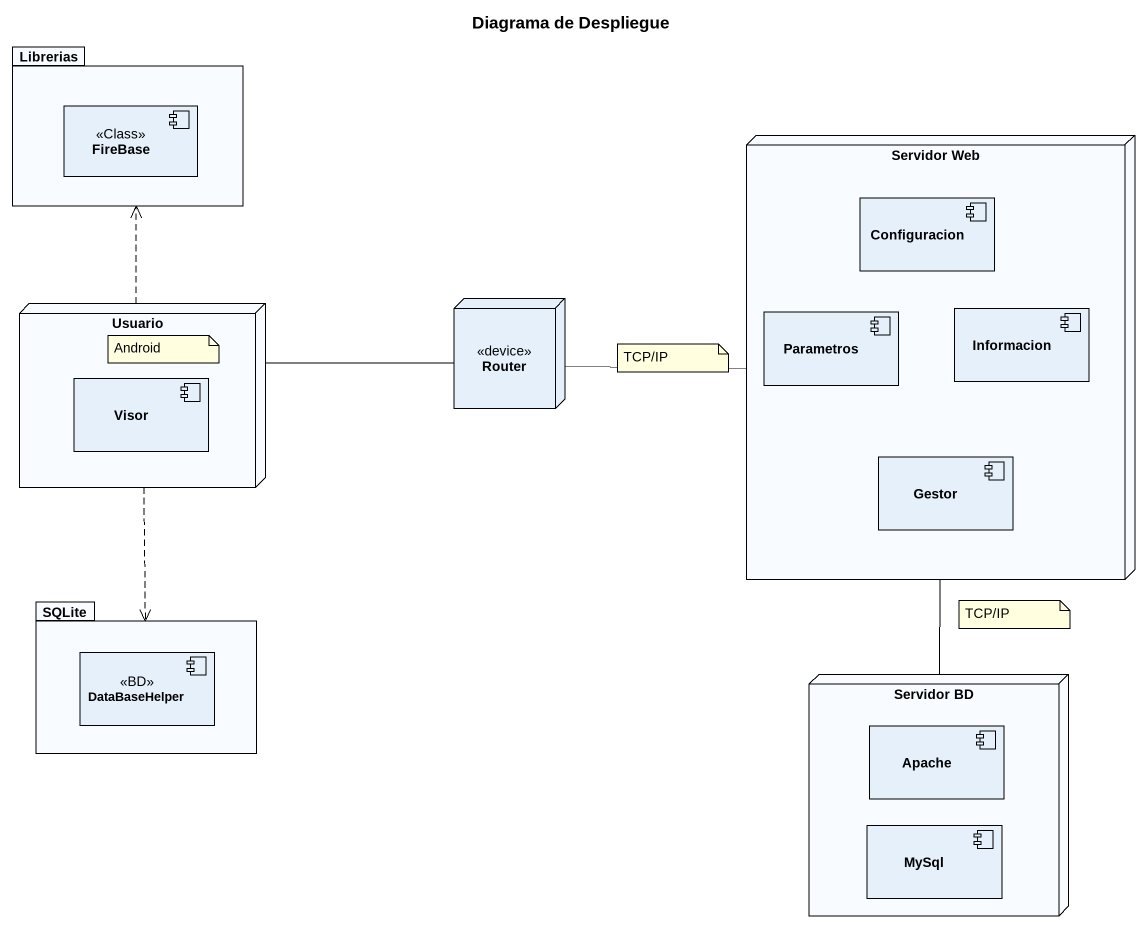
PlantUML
@startuml
title Diagrama de Despliegue
package Librerias {
  component FireBase <<Class>>
}
node "Servidor Web" as Servidor_Web {
  component Configuracion
  component Parametros
  component Informacion
  component Gestor
}
node Usuario {
  component Visor
}
node Router <<device>>
package SQLite {
  component DataBaseHelper <<BD>>
}
node "Servidor BD" as Servidor_BD {
  component Apache
  component MySql
}
Servidor_Web -- Servidor_BD
Usuario .up.> Librerias
Usuario ..> SQLite
Router -right- Servidor_Web
Router -left- Usuario
note as N1
  Android
end note
note as N2
  TCP/IP
end note
note as N3
  TCP/IP
end note
@enduml
